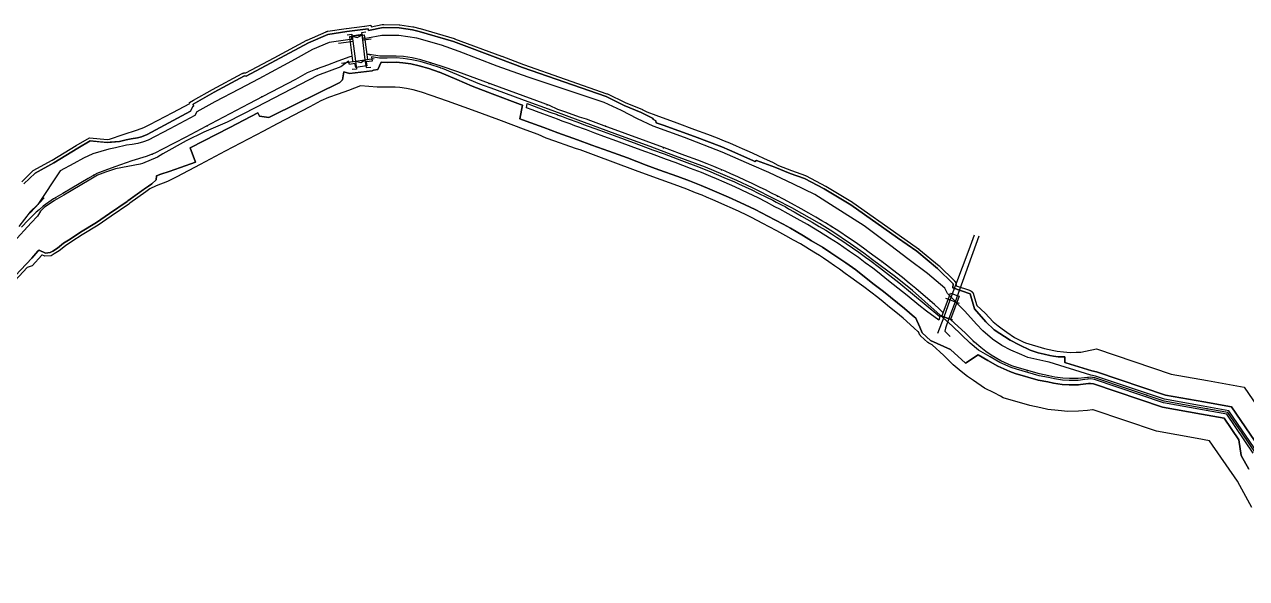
# Model space of a CAD drawing. Header units: inches. Extents: x 91426 to 118597, y 433843 to 446922.
# Drawn here: x 93412 to 95385, y 436386 to 437280 of the extents above; entities that cross this region are included whole.
import ezdxf

# ---------------------------------------------------------------- set-up
doc = ezdxf.new("R2010")
doc.units = ezdxf.units.IN
doc.header["$MEASUREMENT"] = 0
for name, color, linetype, true_color in [('As_waterkering_PWK', 7, 'Continuous', 0x8b0648), ('Beschermingszone_PWK', 7, 'Continuous', 0xde06d3), ('Kernzone_PWK', 7, 'Continuous', 0x33065f), ('Kruinlijnen_PWK', 7, 'Continuous', 0xda0676), ('Kunstwerken_PWK', 7, 'Continuous', 0x2f0602), ('Leggerbermen_PWK', 7, 'Continuous', 0xd60719), ('Referentiepunten_PWK', 7, 'Continuous', 0x7e0730)]:
    doc.layers.add(name, color=color, linetype=linetype, true_color=true_color)

msp = doc.modelspace()

# ---------------------------------------------------------------- linework, layer by layer
at = {"layer": 'As_waterkering_PWK'}
for points in [[(95377.3374, 436620.0747), (95354.3314, 436653.7713), (95313.8501, 436660.9151), (95251.5406, 436672.1599), (95139.8862, 436709.7308), (95138.7568, 436709.9277)], [(95506.642, 436385.5329), (95505.4088, 436388.1291), (95492.9734, 436414.0584), (95482.39, 436435.3574), (95463.8692, 436474.5158), (95458.7098, 436484.1731), (95452.6244, 436495.8148), (95436.8816, 436524.5221), (95417.3024, 436559.7118), (95412.4076, 436568.7076), (95377.3374, 436620.0747)]]:
    msp.add_lwpolyline(points, dxfattribs=at)
for points in [[(93964.8375, 437231.5801, 0), (93965.9772, 437223.3875, 0), (93962.0222, 437222.8173, 0), (93955.1637, 437218.233, 0), (93946.6267, 437220.5977, 0), (93942.7664, 437220.0411, 0), (93942.5481, 437221.676, 0), (93937.3778, 437260.405, 0), (93937.3299, 437260.7639, 0), (93941.1968, 437261.2709, 0), (93949.3302, 437259.0277, 0), (93956.6179, 437263.2929, 0), (93960.3578, 437263.7833, 0)], [(94906.8177, 436804.1353, 0), (94906.7487, 436803.9493, 0), (94892.9482, 436808.8042, 0), (94895.1969, 436814.84, 0), (94907.0124, 436846.5542, 0), (94920.7011, 436841.5395, 0)]]:
    msp.add_polyline3d(points, close=True, dxfattribs=at)
for points in [[(94895.1728, 436814.8622, 0), (94888.5341, 436820.9858, 0), (94880.9934, 436827.865, 0), (94862.7372, 436843.8723, 0), (94850.8309, 436853.7942, 0), (94840.3798, 436862.6578, 0), (94829.2673, 436871.5213, 0), (94820.4037, 436878.5328, 0), (94808.6298, 436887.6609, 0), (94796.5912, 436896.7891, 0), (94785.2141, 436905.1235, 0), (94775.4245, 436912.2672, 0), (94766.4286, 436918.8818, 0), (94756.639, 436925.8933, 0), (94748.0401, 436931.8464, 0), (94738.7796, 436938.0642, 0), (94729.9161, 436944.2819, 0), (94722.1108, 436949.309, 0), (94715.0994, 436953.6746, 0), (94705.1775, 436959.76, 0), (94699.092, 436963.4642, 0), (94689.6993, 436969.0205, 0), (94678.1899, 436975.6351, 0), (94665.6222, 436982.7788, 0), (94650.2763, 436991.1132, 0), (94637.1794, 436997.9924, 0), (94626.8606, 437003.4164, 0), (94617.7325, 437008.0466, 0), (94608.0752, 437013.0737, 0), (94599.7408, 437017.1747, 0), (94586.9085, 437023.2602, 0), (94575.9283, 437028.4196, 0), (94563.3605, 437034.1081, 0), (94552.248, 437039.1352, 0), (94542.9876, 437043.2362, 0), (94532.5365, 437047.6019, 0), (94524.7313, 437050.9092, 0), (94513.8833, 437055.1425, 0), (94498.9343, 437061.0957, 0), (94478.1645, 437068.6363, 0), (94449.5895, 437079.2197, 0), (94415.7227, 437091.6551, 0), (94348.1215, 437116.526, 0), (94326.4257, 437124.5958, 0), (94319.1496, 437127.2416, 0), (94308.0371, 437130.5489, 0), (94285.812, 437138.6187, 0), (94273.3766, 437143.2489, 0), (94259.8828, 437149.2021, 0), (94239.2453, 437156.7427, 0), (94195.3244, 437173.1469, 0), (94152.8587, 437188.6251, 0), (94111.9805, 437203.5741, 0), (94084.8606, 437212.9668, 0), (94067.9272, 437218.5231, 0), (94051.9199, 437223.2856, 0), (94037.897, 437226.3283, 0), (94023.874, 437228.3127, 0), (94012.3646, 437229.2387, 0), (93997.5479, 437228.9741, 0), (93985.7739, 437228.9741, 0), (93969.2522, 437231.7277, 0), (93967.5743, 437231.9077, 0), (93964.8375, 437231.5801, 0)], [(93941.6279, 437228.5687, 0), (93937.6494, 437227.9148, 0), (93937.6308, 437228.0105, 0), (93917.9082, 437220.772, 0), (93901.6363, 437214.8189, 0), (93884.8352, 437208.8657, 0), (93868.6956, 437201.9866, 0), (93849.6456, 437191.6678, 0), (93797.1257, 437164.0188, 0), (93774.7683, 437152.2448, 0), (93712.9855, 437119.8358, 0), (93672.7687, 437098.4045, 0), (93635.3326, 437078.8228, 0), (93623.0295, 437072.4728, 0), (93609.004, 437067.3159, 0), (93585.8554, 437060.1696, 0), (93558.2064, 437050.2477, 0), (93542.0668, 437044.4269, 0), (93529.1022, 437039.6644, 0), (93515.209, 437031.5971, 0), (93474.2011, 437007.2528, 0), (93459.3844, 436998.5216, 0), (93442.451, 436986.8799, 0), (93436.101, 436981.059, 0), (93431.5157, 436977.2318, 0), (93425.1811, 436971.2063, 0), (93418.3831, 436964.4082, 0), (93407.5679, 436953.2068, 0)], [(95138.7568, 436709.9277, 0), (95133.2853, 436710.8813, 0), (95123.2311, 436709.823, 0), (95112.6478, 436708.5001, 0), (95098.6248, 436708.5001, 0), (95087.9092, 436709.0292, 0), (95074.9446, 436710.8813, 0), (95065.6841, 436712.998, 0), (95050.6029, 436715.9084, 0), (95014.2226, 436726.3595, 0), (95006.0205, 436729.1376, 0), (94987.8965, 436737.2074, 0), (94972.4072, 436746.3732, 0), (94963.8082, 436752.3263, 0), (94955.6061, 436758.6763, 0), (94945.2873, 436767.2753, 0), (94931.1321, 436781.8274, 0), (94906.8177, 436804.1353, 0)]]:
    msp.add_polyline3d(points, dxfattribs=at)
at = {"layer": 'Beschermingszone_PWK'}
for points in [[(93407.977, 437026.3878), (93426.632, 437044.3415), (93457.2444, 437061.151), (93495.9745, 437084.5999), (93517.3264, 437097.4109), (93546.4382, 437094.674), (93549.5719, 437094.9589), (93571.6115, 437102.8679), (93594.5924, 437109.9624), (93604.8756, 437113.7433), (93614.5844, 437118.7543), (93651.7583, 437138.1989), (93679.0688, 437152.7525), (93678.7004, 437154.1407), (93685.2126, 437157.8768), (93685.3529, 437157.961), (93685.3644, 437157.9676), (93685.3875, 437157.9808), (93685.399, 437157.9874), (93715.8065, 437175.3284), (93715.8618, 437175.3595), (93715.9727, 437175.4209), (93716.0283, 437175.4512), (93763.5408, 437200.9728), (93763.6178, 437201.0133), (93763.7724, 437201.0929), (93763.85, 437201.132), (93763.9979, 437201.202), (93764.2959, 437201.337), (93764.4461, 437201.4021), (93764.5982, 437201.4622), (93764.9045, 437201.5775), (93765.0585, 437201.6326), (93765.2143, 437201.6827), (93765.5274, 437201.7776), (93765.6847, 437201.8226), (93765.8434, 437201.8623), (93766.1621, 437201.9366), (93766.322, 437201.9712), (93766.483, 437202.0004), (93766.8058, 437202.0537), (93766.9676, 437202.0777), (93767.1302, 437202.0964), (93767.4558, 437202.1285), (93767.6189, 437202.1419), (93767.7823, 437202.1499), (93768.1093, 437202.1606), (93768.2729, 437202.1633), (93768.4365, 437202.1606), (93768.7635, 437202.1499), (93768.9269, 437202.1419), (93769.09, 437202.1285), (93769.4156, 437202.0964), (93769.5, 437202.0874), (93815.3997, 437226.3945), (93868.1525, 437254.8202), (93868.2323, 437254.8623), (93868.3927, 437254.945), (93868.4732, 437254.9856), (93868.565, 437255.0297), (93868.7495, 437255.1161), (93868.8421, 437255.1583), (93899.2693, 437268.652), (93899.326, 437268.6767), (93899.4395, 437268.7254), (93899.4965, 437268.7494), (93899.6486, 437268.8095), (93899.9549, 437268.9248), (93900.1089, 437268.9799), (93900.2647, 437269.03), (93900.5778, 437269.1249), (93900.7351, 437269.1699), (93900.8938, 437269.2096), (93901.2125, 437269.2839), (93901.3724, 437269.3185), (93901.5093, 437269.3437), (93901.7838, 437269.3904), (93901.9213, 437269.4118), (93931.8411, 437273.6483), (93931.8629, 437273.6513), (93961.2153, 437277.6755), (93961.6682, 437277.7379), (93961.6814, 437277.7397), (93961.7079, 437277.7433), (93961.7212, 437277.7451), (93971.5555, 437279.1018), (93972.0355, 437276.3359), (93989.8485, 437280.1471), (93989.8838, 437280.1545), (93989.9545, 437280.1691), (93989.9898, 437280.1763), (93990.1508, 437280.2055), (93990.4736, 437280.2588), (93990.6354, 437280.2828), (93990.798, 437280.3015), (93991.1236, 437280.3336), (93991.2867, 437280.347), (93991.4501, 437280.355), (93991.7771, 437280.3657), (93991.9407, 437280.3684), (93991.9808, 437280.3682), (93992.061, 437280.3676), (93992.1011, 437280.3671), (94016.8397, 437279.9703), (94016.9632, 437279.9668), (94017.21, 437279.9567), (94017.3333, 437279.9502), (94017.4964, 437279.9368), (94017.822, 437279.9047), (94017.9846, 437279.886), (94018.0291, 437279.88), (94018.1182, 437279.8674), (94018.1627, 437279.861), (94039.3294, 437276.686), (94039.4465, 437276.667), (94039.6803, 437276.6262), (94039.7969, 437276.6045), (94039.894, 437276.5841), (94040.0878, 437276.5416), (94040.1844, 437276.5193), (94050.6355, 437274.0057), (94050.6981, 437273.9903), (94050.823, 437273.9585), (94050.8853, 437273.9423), (94050.9557, 437273.9228), (94051.0962, 437273.883), (94051.1663, 437273.8625), (94105.9351, 437257.4583), (94106.0217, 437257.4316), (94106.1943, 437257.3764), (94106.2803, 437257.3481), (94106.3466, 437257.3251), (94106.4789, 437257.2781), (94106.5449, 437257.2541), (94182.4805, 437229.0759), (94182.4953, 437229.0704), (94182.5248, 437229.0593), (94182.5396, 437229.0538), (94217.7476, 437215.7354), (94352.3059, 437168.5475), (94352.436, 437168.4998), (94352.6947, 437168.4009), (94352.8234, 437168.3497), (94352.9568, 437168.2922), (94353.2217, 437168.1733), (94353.3533, 437168.112), (94382.0534, 437154.2207), (94409.5562, 437142.903), (94409.5615, 437142.9008), (94409.5722, 437142.8964), (94409.5775, 437142.8942), (94409.7277, 437142.8291), (94410.0257, 437142.6941), (94410.1736, 437142.6241), (94410.2183, 437142.6018), (94410.3076, 437142.5566), (94410.3522, 437142.5338), (94416.6968, 437139.2456), (94431.2469, 437133.8925), (94465.1595, 437121.4402), (94493.6577, 437110.8854), (94514.9409, 437103.1583), (94530.2431, 437097.0645), (94541.6928, 437092.5952), (94549.9875, 437089.0805), (94560.7729, 437084.5752), (94570.6329, 437080.2086), (94581.9123, 437075.106), (94594.7759, 437069.2836), (94606.1181, 437063.9541), (94619.3167, 437057.695), (94628.4008, 437053.225), (94629.4452, 437052.6813), (94650.0112, 437044.5192), (94672.6156, 437036.3711), (94672.725, 437036.3302), (94672.9429, 437036.2458), (94673.0513, 437036.2024), (94673.2015, 437036.1373), (94673.4995, 437036.0023), (94673.6474, 437035.9323), (94673.7047, 437035.9036), (94673.8189, 437035.8455), (94673.8758, 437035.816), (94705.0967, 437019.4118), (94705.1843, 437019.3647), (94705.3587, 437019.2686), (94705.4454, 437019.2197), (94705.4895, 437019.1939), (94705.5775, 437019.1419), (94705.6214, 437019.1156), (94748.484, 436993.1864), (94748.5796, 436993.1271), (94748.7695, 436993.0063), (94748.8637, 436992.9449), (94748.9144, 436992.9105), (94749.0155, 436992.8412), (94749.0658, 436992.8063), (94824.1984, 436939.896), (94855.1454, 436918.2066), (94855.2332, 436918.1437), (94855.4073, 436918.016), (94855.4937, 436917.9511), (94855.5698, 436917.8916), (94855.7208, 436917.771), (94855.7957, 436917.71), (94888.6041, 436890.4578), (94888.6554, 436890.4146), (94888.7573, 436890.3276), (94888.808, 436890.2838), (94888.9189, 436890.1836), (94889.1376, 436889.9798), (94889.2455, 436889.8763), (94912.7935, 436866.5929), (94912.8035, 436866.583), (94912.8236, 436866.563), (94912.8336, 436866.5531), (94912.9474, 436866.4355), (94913.171, 436866.1967), (94913.2809, 436866.0755), (94913.3868, 436865.9507), (94913.5943, 436865.6978), (94913.696, 436865.5696), (94913.7935, 436865.4382), (94913.9841, 436865.1722), (94914.0772, 436865.0377), (94914.1659, 436864.9002), (94914.3386, 436864.6223), (94914.4228, 436864.482), (94914.5022, 436864.339), (94914.6565, 436864.0504), (94914.7312, 436863.9049), (94914.8012, 436863.757), (94914.9362, 436863.459), (94915.0013, 436863.3088), (94915.0614, 436863.1567), (94915.1767, 436862.8504), (94915.2318, 436862.6964), (94915.2819, 436862.5406), (94915.3768, 436862.2275), (94915.4218, 436862.0702), (94915.4615, 436861.9115), (94915.5358, 436861.5928), (94915.5704, 436861.4329), (94915.5996, 436861.2719), (94915.6529, 436860.9491), (94915.6769, 436860.7873), (94915.6956, 436860.6247), (94915.7277, 436860.2991), (94915.7411, 436860.136), (94915.7491, 436859.9726), (94915.7598, 436859.6456), (94915.7625, 436859.482), (94915.7599, 436859.321), (94915.7495, 436858.999), (94915.7418, 436858.8381), (94915.7094, 436858.3362), (94937.5824, 436851.0673), (94937.5976, 436851.0622), (94937.628, 436851.052), (94937.6432, 436851.0469), (94937.7972, 436850.9918), (94938.1035, 436850.8765), (94938.2556, 436850.8164), (94938.4058, 436850.7513), (94938.7038, 436850.6163), (94938.8517, 436850.5463), (94938.9972, 436850.4716), (94939.2858, 436850.3173), (94939.4288, 436850.2379), (94939.5691, 436850.1537), (94939.847, 436849.981), (94939.9845, 436849.8923), (94940.119, 436849.7992), (94940.385, 436849.6086), (94940.5164, 436849.5111), (94940.6446, 436849.4094), (94940.8975, 436849.2019), (94941.0223, 436849.096), (94941.1435, 436848.9861), (94941.3823, 436848.7625), (94941.4999, 436848.6487), (94941.6137, 436848.5311), (94941.8373, 436848.2923), (94941.9472, 436848.1711), (94942.0531, 436848.0463), (94942.2606, 436847.7934), (94942.3623, 436847.6652), (94942.4598, 436847.5338), (94942.6504, 436847.2678), (94942.7435, 436847.1333), (94942.8322, 436846.9958), (94943.0049, 436846.7179), (94943.0891, 436846.5776), (94943.1685, 436846.4346), (94943.3228, 436846.146), (94943.3975, 436846.0005), (94943.4675, 436845.8526), (94943.6025, 436845.5546), (94943.6676, 436845.4044), (94943.7277, 436845.2523), (94943.843, 436844.946), (94943.8981, 436844.792), (94943.9377, 436844.6704), (94944.0136, 436844.4262), (94944.0501, 436844.3036), (94949.1259, 436826.3887), (94962.4968, 436814.1212), (94975.9033, 436800.3389), (94983.7932, 436793.7639), (94990.4082, 436788.6426), (94997.8487, 436783.4915), (95010.2585, 436775.0706), (95024.301, 436767.8239), (95027.6385, 436766.0933), (95058.2724, 436757.0703), (95073.47, 436753.7876), (95078.7999, 436752.5643), (95089.306, 436751.6373), (95099.7204, 436750.671), (95109.6278, 436750.8672), (95117.3446, 436751.3378), (95124.78, 436752.5311), (95142.5932, 436756.2993), (95262.7721, 436715.8599), (95321.7563, 436705.2152), (95380.8117, 436694.7937), (95450.8509, 436592.2077)], [(95405.3546, 436596.7734), (95360.2159, 436662.8873), (95315.6071, 436670.7595), (95254.0365, 436681.871), (95142.3536, 436719.4514), (95135.0333, 436720.7274), (95093.039, 436733.7646), (95091.5269, 436734.234), (95091.0588, 436743.7929), (95080.7424, 436743.8059), (95072.9342, 436744.5158), (95067.3157, 436745.7844), (95058.042, 436747.6771), (95048.0663, 436750.0786), (95035.2792, 436754.28), (95017.5848, 436762.8479), (95003.0652, 436770.2938), (94977.267, 436787.3689), (94963.8784, 436800.2073), (94945.3897, 436821.2335), (94938.5178, 436845.4876), (94910.4713, 436854.8081), (94910.8989, 436861.4348), (94885.576, 436886.4732), (94852.4434, 436913.9946), (94821.3241, 436935.8047), (94746.0447, 436988.8183), (94702.9044, 437014.9155), (94671.2447, 437031.5503), (94648.2407, 437039.8424), (94623.0852, 437049.8261), (94593.727, 437060.6564), (94590.8163, 437058.9649), (94587.7421, 437060.3895), (94550.1069, 437077.5673), (94538.0513, 437082.6574), (94493.7388, 437099.5067), (94443.2651, 437117.656), (94431.6893, 437121.6651), (94431.2456, 437124.6042), (94427.4821, 437126.751), (94425.8238, 437128.8836), (94407.8565, 437138.1956), (94380.011, 437149.6543), (94350.9193, 437163.7352), (94216.0355, 437211.0372), (94180.7558, 437224.3828), (94104.6546, 437252.6224), (94049.6, 437269.1122), (94038.8033, 437271.7089), (94017.0921, 437274.9656), (93991.4515, 437275.3769), (93967.7417, 437270.3041), (93967.3215, 437273.4659), (93932.5311, 437268.6962), (93901.9329, 437264.3636), (93870.6934, 437250.5097), (93817.7557, 437221.9843), (93770.2473, 437196.8253), (93767.6047, 437197.4801), (93718.3385, 437171.0165), (93684.5206, 437151.7305), (93685.3831, 437148.5271), (93684.3808, 437148.0324), (93680.3683, 437140.1411), (93610.1783, 437102.3963), (93601.5635, 437099.0252), (93594.5769, 437097.068), (93584.5043, 437095.5184), (93576.6146, 437094.1342), (93572.1461, 437092.7802), (93566.0291, 437091.4344), (93550.472, 437090.0201), (93546.4304, 437089.6527), (93533.0002, 437090.9153), (93518.492, 437092.2793), (93498.5556, 437080.3175), (93459.7436, 437056.8191), (93429.6207, 437040.2784), (93411.4957, 437022.8348)], [(93380.3412, 436855.8652), (93424.0559, 436903.1567), (93433.9335, 436914.0605), (93436.1117, 436915.6865), (93446.3909, 436911.2381), (93453.9932, 436911.8171), (93458.0474, 436914.0469), (93465.5692, 436919.0113), (93475.6786, 436927.0201), (93486.2291, 436933.757), (93503.0285, 436945.0442), (93528.5374, 436960.4558), (93549.505, 436975.1464), (93577.9713, 436994.1698), (93579.4913, 436995.4489), (93604.7088, 437013.6615), (93605.4437, 437014.1923), (93606.159, 437014.6903), (93612.8003, 437019.4015), (93617.8715, 437022.8446), (93624.8852, 437029.5158), (93625.3123, 437035.8543), (93632.3985, 437038.3391), (93645.7436, 437043.0958), (93664.2403, 437049.4375), (93688.3798, 437057.7653), (93679.6312, 437081.3433), (93743.584, 437114.0121), (93789.1716, 437137.3501), (93791.9138, 437132.4511), (93806.8015, 437130.0909), (93812.9758, 437133.3495), (93921.2079, 437186.7334), (93925.4187, 437190.9442), (93927.694, 437203.807), (93937.0434, 437200.8784), (93946.0889, 437202.0685), (93973.3687, 437205.5235), (93975.8825, 437206.7446), (93982.7108, 437207.8176), (93987.8083, 437219.1691), (93997.5872, 437218.9732), (94012.0522, 437219.2315), (94022.7714, 437218.3691), (94036.1339, 437216.4782), (94049.4303, 437213.5932), (94064.9419, 437208.9781), (94081.6654, 437203.4907), (94081.9717, 437203.3846), (94110.318, 437191.3526), (94134.8944, 437180.8257), (94166.9669, 437168.4548), (94212.8869, 437151.2443), (94216.0871, 437150.0528), (94211.8939, 437128.0885), (94221.8005, 437124.0357), (94250.5412, 437113.9233), (94273.2361, 437105.3468), (94304.6353, 437093.9529), (94327.9922, 437085.3268), (94355.6524, 437075.6656), (94385.3799, 437064.748), (94415.9424, 437053.1051), (94435.8728, 437045.7973), (94466.7131, 437034.5466), (94485.407, 437027.7488), (94504.3403, 437020.0449), (94518.4228, 437014.2539), (94548.3607, 437001.6486), (94567.5786, 436992.8893), (94591.6043, 436981.6599), (94612.1006, 436970.9549), (94636.8723, 436957.9102), (94648.5651, 436951.5442), (94657.9866, 436946.1236), (94669.7407, 436939.0711), (94682.7054, 436931.1336), (94700.3992, 436920.5172), (94713.8263, 436911.738), (94725.1682, 436903.9569), (94738.0847, 436895.3898), (94753.9066, 436884.3274), (94781.7262, 436862.2816), (94798.6928, 436849.2608), (94832.3334, 436821.5335), (94848.5997, 436807.8428), (94850.1223, 436806.777), (94850.0674, 436807.1245), (94857.5416, 436791.4576), (94861.1038, 436782.1958), (94874.2924, 436770.1219), (94906.9637, 436755.4132), (94931.2314, 436733.4089), (94951.2593, 436746.8319), (94967.2839, 436737.7852), (94983.3011, 436728.307), (95002.3749, 436719.8143), (95011.2364, 436716.8129), (95048.2703, 436706.174), (95063.622, 436703.2114), (95073.1202, 436701.0403), (95086.9535, 436699.0642), (95098.3781, 436698.5001), (95113.2704, 436698.5001), (95116.393, 436698.8904), (95129.607, 436700.4389), (95132.9437, 436700.7901), (95137.4188, 436700.0101), (95249.0447, 436662.4488), (95312.0931, 436651.0707), (95348.4314, 436644.658), (95372.1948, 436609.5647), (95376.0283, 436584.1028), (95388.0688, 436561.9815)], [(95393.1147, 436500.3461), (95373.4955, 436535.6075), (95369.6928, 436542.5964), (95324.9089, 436608.191), (95305.0655, 436611.6927), (95239.0612, 436623.6044), (95136.8785, 436657.9881), (95136.1814, 436658.1452), (95127.7879, 436656.7981), (95113.4608, 436655.9245), (95096.2615, 436655.5839), (95080.7426, 436657.0238), (95063.9292, 436658.5074), (95052.815, 436661.0582), (95034.7909, 436664.9514), (94992.0257, 436677.5477), (94987.3356, 436679.9796), (94977.2554, 436685.1979), (94961.6299, 436693.2616), (94944.1388, 436705.1306), (94934.2527, 436711.9748), (94924.287, 436719.6901), (94911.2696, 436730.538), (94896.2824, 436745.9454), (94877.4643, 436763.2105), (94872.9715, 436765.2332), (94872.8918, 436765.2699), (94872.7329, 436765.3448), (94872.6538, 436765.383), (94872.5083, 436765.4577), (94872.2197, 436765.612), (94872.0767, 436765.6914), (94871.9364, 436765.7756), (94871.6585, 436765.9483), (94871.521, 436766.037), (94871.3865, 436766.1301), (94871.1205, 436766.3207), (94870.9891, 436766.4182), (94870.8609, 436766.5199), (94870.608, 436766.7274), (94870.4832, 436766.8333), (94870.4433, 436766.8687), (94870.3638, 436766.94), (94870.3242, 436766.9758), (94858.5956, 436777.7132), (94858.5151, 436777.7886), (94858.3558, 436777.941), (94858.277, 436778.018), (94858.1632, 436778.1356), (94857.9396, 436778.3744), (94857.8297, 436778.4956), (94857.7238, 436778.6204), (94857.5163, 436778.8733), (94857.4146, 436779.0015), (94857.3171, 436779.1329), (94857.1265, 436779.3989), (94857.0334, 436779.5334), (94856.9447, 436779.6709), (94856.772, 436779.9488), (94856.6878, 436780.0891), (94856.6084, 436780.2321), (94856.4541, 436780.5207), (94856.3794, 436780.6662), (94856.3094, 436780.8141), (94856.1744, 436781.1121), (94856.1093, 436781.2623), (94856.0853, 436781.3214), (94856.0379, 436781.4399), (94856.0147, 436781.4993), (94855.1443, 436783.7621), (94854.7344, 436784.1402), (94847.6593, 436790.5947), (94830.2455, 436805.8632), (94818.6555, 436815.5216), (94808.6135, 436824.0383), (94798.1681, 436832.3697), (94789.5752, 436839.1671), (94778.2063, 436847.9812), (94766.7104, 436856.6979), (94755.7034, 436864.7611), (94745.8779, 436871.9311), (94737.0608, 436878.4142), (94727.85, 436885.0111), (94719.8725, 436890.534), (94710.4838, 436896.8379), (94702.0112, 436902.7814), (94695.3584, 436907.0662), (94688.8144, 436911.1408), (94679.108, 436917.094), (94673.3639, 436920.5904), (94664.5128, 436925.8263), (94653.3785, 436932.2253), (94641.3343, 436939.0715), (94626.7185, 436947.0094), (94613.9222, 436953.7307), (94603.9181, 436958.9892), (94594.8791, 436963.5742), (94585.4912, 436968.4611), (94577.9898, 436972.1522), (94565.5645, 436978.0447), (94554.9865, 436983.0151), (94542.7474, 436988.5549), (94531.8203, 436993.498), (94523.2261, 436997.3041), (94513.1465, 437001.5145), (94505.8851, 437004.5914), (94495.5452, 437008.6265), (94481.1493, 437014.3594), (94460.9499, 437021.6929), (94432.2894, 437032.3079), (94398.4736, 437044.7246), (94330.7741, 437069.6317), (94309.1664, 437077.6687), (94303.4608, 437079.7435), (94292.3598, 437083.0473), (94268.556, 437091.6904), (94254.5458, 437096.907), (94241.1922, 437102.7983), (94221.9181, 437109.8407), (94178.0157, 437126.238), (94135.7112, 437141.6574), (94095.2112, 437156.468), (94068.8836, 437165.5864), (94053.0009, 437170.7979), (94039.4718, 437174.8231), (94029.0812, 437177.0777), (94018.3612, 437178.5946), (94010.8022, 437179.2028), (93997.9943, 437178.9741), (93981.6358, 437178.9741), (93954.5404, 437181.0596), (93935.2228, 437173.8655), (93918.5759, 437167.7751), (93903.005, 437162.2579), (93890.4527, 437156.9077), (93873.1994, 437147.5622), (93820.4207, 437119.7769), (93798.0306, 437107.9857), (93736.3561, 437075.6336), (93696.1136, 437054.1885), (93658.3862, 437034.4544), (93643.2004, 437026.6166), (93625.0169, 437019.9309), (93614.8081, 437014.6194), (93608.336, 437010.1135), (93582.5689, 436991.504), (93580.9792, 436990.1662), (93552.2838, 436970.9883), (93531.2679, 436956.2638), (93505.717, 436940.8269), (93488.9691, 436929.5743), (93478.584, 436922.9429), (93468.5042, 436914.9576), (93460.6335, 436909.7629), (93455.4534, 436906.9139), (93445.5389, 436906.1588), (93440.3732, 436908.3942), (93440.5946, 436908.0154), (93424.7436, 436890.6221), (93416.5576, 436887.6788), (93384.0542, 436852.516)]]:
    msp.add_lwpolyline(points, dxfattribs=at)
at = {"layer": 'Kernzone_PWK'}
for points in [[(93411.4957, 437022.8348), (93429.6207, 437040.2784), (93459.7436, 437056.8191), (93498.5556, 437080.3175), (93518.492, 437092.2793), (93546.4304, 437089.6527), (93566.0291, 437091.4344), (93572.1461, 437092.7802), (93576.6146, 437094.1342), (93584.5043, 437095.5184), (93594.5769, 437097.068), (93601.5635, 437099.0252), (93610.1783, 437102.3963), (93680.3683, 437140.1411), (93684.3808, 437148.0324), (93685.3831, 437148.5271), (93684.5206, 437151.7305), (93718.3385, 437171.0165), (93767.6047, 437197.4801), (93770.2473, 437196.8253), (93817.7557, 437221.9843), (93870.6934, 437250.5097), (93901.9329, 437264.3636), (93932.5311, 437268.6962), (93967.3215, 437273.4659), (93967.7417, 437270.3041), (93991.4515, 437275.3769), (94017.0921, 437274.9656), (94038.8033, 437271.7089), (94049.6, 437269.1122), (94104.6546, 437252.6224), (94180.7558, 437224.3828), (94216.0355, 437211.0372), (94350.9193, 437163.7352), (94380.011, 437149.6543), (94407.8565, 437138.1956), (94425.8238, 437128.8836), (94427.4821, 437126.751), (94431.2456, 437124.6042), (94431.6893, 437121.6651), (94443.2651, 437117.656), (94493.7388, 437099.5067), (94538.0513, 437082.6574), (94550.1069, 437077.5673), (94587.7421, 437060.3895), (94590.8163, 437058.9649), (94593.727, 437060.6564), (94623.0852, 437049.8261), (94648.2407, 437039.8424), (94671.2447, 437031.5503), (94702.9044, 437014.9155), (94746.0447, 436988.8183), (94821.3241, 436935.8047), (94852.4434, 436913.9946), (94885.576, 436886.4732), (94910.8989, 436861.4348), (94910.4713, 436854.8081), (94938.5178, 436845.4876), (94945.3897, 436821.2335), (94963.8784, 436800.2073), (94977.267, 436787.3689), (95003.0652, 436770.2938), (95017.5848, 436762.8479), (95035.2792, 436754.28), (95048.0663, 436750.0786), (95058.042, 436747.6771), (95067.3157, 436745.7844), (95072.9342, 436744.5158), (95080.7424, 436743.8059), (95091.0588, 436743.7929), (95091.5269, 436734.234), (95093.039, 436733.7646), (95135.0333, 436720.7274), (95142.3536, 436719.4514), (95254.0365, 436681.871), (95315.6071, 436670.7595), (95360.2159, 436662.8873), (95405.3546, 436596.7734)], [(95388.0688, 436561.9815), (95376.0283, 436584.1028), (95372.1948, 436609.5647), (95348.4314, 436644.658), (95312.0931, 436651.0707), (95249.0447, 436662.4488), (95137.4188, 436700.0101), (95132.9437, 436700.7901), (95129.607, 436700.4389), (95116.393, 436698.8904), (95113.2704, 436698.5001), (95098.3781, 436698.5001), (95086.9535, 436699.0642), (95073.1202, 436701.0403), (95063.622, 436703.2114), (95048.2703, 436706.174), (95011.2364, 436716.8129), (95002.3749, 436719.8143), (94983.3011, 436728.307), (94967.2839, 436737.7852), (94951.2593, 436746.8319), (94931.2314, 436733.4089), (94906.9637, 436755.4132), (94874.2924, 436770.1219), (94861.1038, 436782.1958), (94857.5416, 436791.4576), (94850.0674, 436807.1245), (94850.1223, 436806.777), (94848.5997, 436807.8428), (94832.3334, 436821.5335), (94798.6928, 436849.2608), (94781.7262, 436862.2816), (94753.9066, 436884.3274), (94738.0847, 436895.3898), (94725.1682, 436903.9569), (94713.8263, 436911.738), (94700.3992, 436920.5172), (94682.7054, 436931.1336), (94669.7407, 436939.0711), (94657.9866, 436946.1236), (94648.5651, 436951.5442), (94636.8723, 436957.9102), (94612.1006, 436970.9549), (94591.6043, 436981.6599), (94567.5786, 436992.8893), (94548.3607, 437001.6486), (94518.4228, 437014.2539), (94504.3403, 437020.0449), (94485.407, 437027.7488), (94466.7131, 437034.5466), (94435.8728, 437045.7973), (94415.9424, 437053.1051), (94385.3799, 437064.748), (94355.6524, 437075.6656), (94327.9922, 437085.3268), (94304.6353, 437093.9529), (94273.2361, 437105.3468), (94250.5412, 437113.9233), (94221.8005, 437124.0357), (94211.8939, 437128.0885), (94216.0871, 437150.0528), (94212.8869, 437151.2443), (94166.9669, 437168.4548), (94134.8944, 437180.8257), (94110.318, 437191.3526), (94081.9717, 437203.3846), (94081.6654, 437203.4907), (94064.9419, 437208.9781), (94049.4303, 437213.5932), (94036.1339, 437216.4782), (94022.7714, 437218.3691), (94012.0522, 437219.2315), (93997.5872, 437218.9732), (93987.8083, 437219.1691), (93982.7108, 437207.8176), (93975.8825, 437206.7446), (93973.3687, 437205.5235), (93946.0889, 437202.0685), (93937.0434, 437200.8784), (93927.694, 437203.807), (93925.4187, 437190.9442), (93921.2079, 437186.7334), (93812.9758, 437133.3495), (93806.8015, 437130.0909), (93791.9138, 437132.4511), (93789.1716, 437137.3501), (93743.584, 437114.0121), (93679.6312, 437081.3433), (93688.3798, 437057.7653), (93664.2403, 437049.4375), (93645.7436, 437043.0958), (93632.3985, 437038.3391), (93625.3123, 437035.8543), (93624.8852, 437029.5158), (93617.8715, 437022.8446), (93605.4437, 437014.1923), (93579.4913, 436995.4489), (93577.9713, 436994.1698), (93549.505, 436975.1464), (93528.5374, 436960.4558), (93503.0285, 436945.0442), (93486.2291, 436933.757), (93475.6786, 436927.0201), (93465.5692, 436919.0113), (93458.0474, 436914.0469), (93453.9932, 436911.8171), (93446.3909, 436911.2381), (93436.1117, 436915.6865), (93433.9335, 436914.0605), (93424.0559, 436903.1567), (93380.3412, 436855.8652)]]:
    msp.add_lwpolyline(points, dxfattribs=at)
at = {"layer": 'Kruinlijnen_PWK'}
for points in [[(95411.0916, 436575.9558), (95356.0968, 436656.5061), (95314.3772, 436663.8684), (95252.2894, 436675.0732), (95140.6264, 436712.647), (95133.3878, 436713.9087), (95065.9244, 436734.8528), (95060.756, 436736.1467), (95031.6912, 436742.6055), (95021.813, 436746.7848), (95004.0873, 436754.5385), (94989.447, 436762.1232), (94974.6303, 436772.3538), (94959.1081, 436785.583), (94948.5247, 436796.3427), (94930.0039, 436817.333), (94901.7816, 436846.0845), (94897.901, 436854.3748), (94869.5023, 436878.0109), (94837.9262, 436901.9867), (94810.7611, 436923.0729), (94767.5702, 436955.1083), (94719.2836, 436986.0646), (94688.0433, 437005.708), (94653.4695, 437022.6149), (94613.7667, 437041.2316), (94586.0317, 437053.1994), (94538.5403, 437074.0956), (94477.5613, 437097.8413), (94426.8405, 437115.8881), (94401.765, 437128.0459), (94375.7397, 437141.5334), (94347.8147, 437154.2611), (94225.4768, 437195.2937), (94175.5159, 437212.7706), (94114.1569, 437236.7063), (94085.6621, 437246.7744), (94045.3894, 437258.3623), (94016.7045, 437262.3516), (93989.3495, 437262.7316), (93965.7937, 437258.3623), (93958.5027, 437257.8304), (93957.6787, 437263.8335), (93939.7873, 437261.3616), (93940.3759, 437256.0648), (93934.3874, 437255.2495), (93904.0926, 437251.0162), (93877.5019, 437239.7714), (93849.0591, 437224.1609), (93830.2737, 437213.8422), (93790.7184, 437192.6755), (93758.836, 437176.0067), (93719.8099, 437155.5014), (93690.838, 437138.9649), (93687.1338, 437133.541), (93647.0494, 437111.8451), (93612.0231, 437093.6513), (93604.6978, 437090.7238), (93595.5699, 437087.9258), (93586.1772, 437086.3383), (93577.049, 437085.2799), (93559.4542, 437081.0466), (93548.3417, 437079.1945), (93522.677, 437071.257), (93507.5958, 437064.2455), (93491.9853, 437055.9111), (93470.0248, 437043.7403), (93434.0675, 436989.5042), (93421.4737, 436977.5943), (93403.482, 436954.3109)], [(95395.1631, 436588.1304), (95352.566, 436651.0365), (95313.323, 436657.9618), (95250.7918, 436669.2466), (95139.146, 436706.8146), (95133.1828, 436707.8539), (95128.8449, 436707.3973), (95123.5742, 436706.8425), (95112.8346, 436705.5001), (95098.5508, 436705.5001), (95087.6225, 436706.0397), (95074.3973, 436707.929), (95065.0655, 436710.062), (95049.9031, 436712.9881), (95013.3267, 436723.4955), (95004.9268, 436726.3406), (94986.5179, 436734.5373), (94970.7874, 436743.8458), (94952.1629, 436754.3603), (94938.355, 436765.5268), (94909.7799, 436792.9113), (94845.3538, 436850.4583), (94818.2339, 436872.551), (94781.0599, 436900.4646), (94767.1692, 436910.9157), (94745.6056, 436926.2615), (94717.1629, 436945.1793), (94695.3347, 436958.8054), (94651.0169, 436983.9408), (94625.3523, 436997.17), (94587.1199, 437016.4846), (94562.1167, 437028.1263), (94539.6271, 437037.9159), (94511.4489, 437049.9545), (94463.0301, 437067.8139), (94422.1519, 437083.0275), (94369.7643, 437102.3421), (94350.9788, 437109.2213), (94306.1319, 437125.8901), (94264.063, 437141.3682), (94219.6129, 437157.7724), (94171.4587, 437175.1027), (94147.3815, 437184.0985), (94086.7947, 437208.9412), (94084.4876, 437209.9212), (94083.902, 437210.124), (94067.0316, 437215.6596), (94051.173, 437220.3779), (94037.3681, 437223.3733), (94023.5432, 437225.3296), (94012.2709, 437226.2365), (93997.5747, 437225.9741), (93985.5256, 437225.9741), (93972.6094, 437228.1268), (93973.537, 437221.0948), (93963.7995, 437219.9289), (93964.8588, 437213.455), (93946.9674, 437210.9832), (93945.6727, 437217.2217), (93936.9479, 437215.7803), (93935.4724, 437221.2903), (93923.0686, 437211.8655), (93923.0129, 437211.8449), (93885.5521, 437197.9952), (93786.8819, 437146.7702), (93739.5214, 437122.4284), (93701.9505, 437106.4211), (93673.5077, 437092.3982), (93635.8045, 437071.2315), (93626.941, 437066.2044), (93602.8639, 437055.621), (93599.0435, 437054.5422), (93559.2219, 437047.4248), (93543.0929, 437041.6078), (93530.3823, 437036.9386), (93516.728, 437029.01), (93475.7283, 437004.6706), (93460.9977, 436995.9901), (93444.3235, 436984.5267), (93438.0768, 436978.8005), (93433.2738, 436970.5864), (93423.0873, 436960.0031), (93394.5122, 436928.9145)]]:
    msp.add_lwpolyline(points, dxfattribs=at)
at = {"layer": 'Kunstwerken_PWK'}
msp.add_line((93421.3792, 436976.0501), (93444.4291, 437000.2454), dxfattribs=at)
for points in [[(93919.2381, 437249.8583, 0), (93939.754, 437252.7197, 0), (93942.2882, 437253.0801, 0)], [(93933.195, 437263.822, 0), (93940.733, 437264.745, 0), (93941.1899, 437261.3226, 0)], [(93941.1899, 437261.3226, 0), (93956.6065, 437263.3784, 0)], [(93941.1899, 437261.3226, 0), (93946.5629, 437221.075, 0)], [(93963.346, 437267.975, 0), (93956.116, 437267.052, 0), (93956.6065, 437263.3784, 0)], [(93956.6065, 437263.3784, 0), (93957.6891, 437255.2701, 0)], [(93957.5982, 437255.2572, 0), (93957.6891, 437255.2701, 0)], [(93957.6891, 437255.2701, 0), (93959.8089, 437255.5716, 0), (93971.8777, 437257.3128, 0)], [(93957.6891, 437255.2701, 0), (93961.9622, 437223.2669, 0)], [(93923.8126, 437218.0308, 0), (93942.3004, 437220.4683, 0), (93946.5629, 437221.075, 0)], [(93946.5629, 437221.075, 0), (93948.27, 437208.288, 0), (93941.348, 437207.365, 0)], [(93946.5629, 437221.075, 0), (93961.9622, 437223.2669, 0)], [(93961.9622, 437223.2669, 0), (93964.4457, 437223.6203, 0), (93976.6946, 437225.4217, 0)], [(93961.9622, 437223.2669, 0), (93963.654, 437210.596, 0), (93971.499, 437211.211, 0)], [(94906.5421, 436835.4526, 0), (94915.518, 436859.702, 0), (94936.857, 436916.674, 0), (94945.765, 436940.656, 0)], [(94952.672, 436938.318, 0), (94914.2588, 436832.6251, 0)], [(94898.8542, 436838.2696, 0), (94906.5421, 436835.4526, 0)], [(94896.4581, 436808.2097, 0), (94906.5421, 436835.4526, 0)], [(94914.2588, 436832.6251, 0), (94904.3606, 436805.3908, 0)], [(94906.5421, 436835.4526, 0), (94914.2588, 436832.6251, 0)], [(94914.2588, 436832.6251, 0), (94920.9178, 436830.1852, 0)], [(94886.64, 436781.685, 0), (94896.4581, 436808.2097, 0)], [(94889.473, 436810.7013, 0), (94896.4581, 436808.2097, 0)], [(94896.4581, 436808.2097, 0), (94904.3606, 436805.3908, 0)], [(94904.3606, 436805.3908, 0), (94898.747, 436789.945, 0), (94897.812, 436785.27, 0), (94906.228, 436776.23, 0)], [(94904.3606, 436805.3908, 0), (94910.1893, 436803.3117, 0)]]:
    msp.add_polyline3d(points, dxfattribs=at)
at = {"layer": 'Leggerbermen_PWK'}
msp.add_lwpolyline([(94889.5922, 436808.8355), (94887.7401, 436802.6177), (94867.8963, 436817.4344), (94855.8577, 436827.0918), (94836.94, 436842.5699), (94806.9097, 436866.2502), (94788.7857, 436880.8023), (94781.642, 436886.6231), (94769.3388, 436895.3544), (94758.2263, 436903.9534), (94744.0711, 436913.8753), (94725.5502, 436926.5753), (94711.7918, 436935.3066), (94695.3876, 436945.3607), (94675.8084, 436957.267), (94659.4042, 436966.6597), (94645.1167, 436974.7295), (94631.6229, 436981.8733), (94623.1562, 436985.9744), (94610.0593, 436993.1181), (94596.301, 437000.1296), (94580.2937, 437007.9348), (94558.7301, 437017.8567), (94541.7967, 437025.6619), (94528.9644, 437031.2182), (94520.2331, 437035.0547), (94504.8873, 437041.4047), (94487.2924, 437047.887), (94462.6861, 437057.1474), (94448.5309, 437062.1745), (94424.3215, 437071.1704), (94415.3256, 437074.61), (94395.8787, 437081.6214), (94368.4943, 437091.9402), (94347.4599, 437099.4808), (94332.7755, 437105.0371), (94319.1494, 437110.0642), (94300.4962, 437116.8111), (94293.0879, 437119.5892), (94280.2556, 437124.3517), (94272.4503, 437127.3944), (94260.5441, 437131.4955), (94249.0347, 437135.8611), (94238.9805, 437139.5653), (94231.7044, 437142.3434), (94222.444, 437145.6507), (94223.7669, 437152.7945), (94234.8794, 437148.4289), (94260.2795, 437138.9038), (94271.9212, 437134.6705), (94273.7732, 437133.7444), (94279.1972, 437132.0247), (94290.0452, 437127.7913), (94305.5233, 437122.3673), (94314.7837, 437118.9278), (94340.3161, 437109.535), (94364.1286, 437100.8038), (94380.136, 437094.8506), (94388.9995, 437091.6756), (94396.4079, 437088.8975), (94425.7767, 437077.9173), (94444.5621, 437071.1704), (94472.8726, 437060.587), (94500.3893, 437050.2682), (94520.2331, 437042.463), (94541.003, 437033.3349), (94558.2009, 437026.3234), (94564.6832, 437023.0161), (94575.3989, 437017.989), (94585.9822, 437013.0942), (94596.5656, 437008.0671), (94610.0593, 437001.4525), (94619.9812, 436996.4254), (94625.6698, 436993.3827), (94635.1948, 436988.4879), (94639.825, 436986.1067), (94645.5136, 436982.7994), (94654.5094, 436977.7723), (94666.548, 436970.7608), (94683.4814, 436961.1035), (94694.7262, 436953.8274), (94705.4418, 436947.8743), (94714.57, 436942.0534), (94722.9044, 436936.7618), (94733.0908, 436930.1472), (94738.2502, 436926.7076), (94758.7555, 436912.6846), (94769.868, 436904.6148), (94776.6149, 436899.5877), (94792.2253, 436887.8137), (94823.5785, 436863.8689)], close=True, dxfattribs=at)
at = {"layer": 'Referentiepunten_PWK'}
for p in [(93970.5163, 437231.517), (94068.1139, 437218.4618), (93884.6638, 437208.7927), (94162.3526, 437185.1647), (93795.7317, 437163.2847), (94256.1732, 437150.5575), (93707.2141, 437116.7603), (94349.9555, 437115.8513), (94443.8131, 437081.3407), (93618.406, 437070.7728), (93524.408, 437036.9386), (94537.1715, 437045.6657), (93462.4538, 437000.3304), (94627.5212, 437003.0691), (94714.544, 436954.0152), (94796.4691, 436896.8785), (94874.054, 436833.9496), (94944.1317, 436768.4633), (95031.0469, 436721.5263), (95128.1987, 436710.3459), (95223.8339, 436681.483), (95321.1746, 436659.6225)]:
    msp.add_point(p, dxfattribs=at)

doc.saveas('drawing.dxf')
